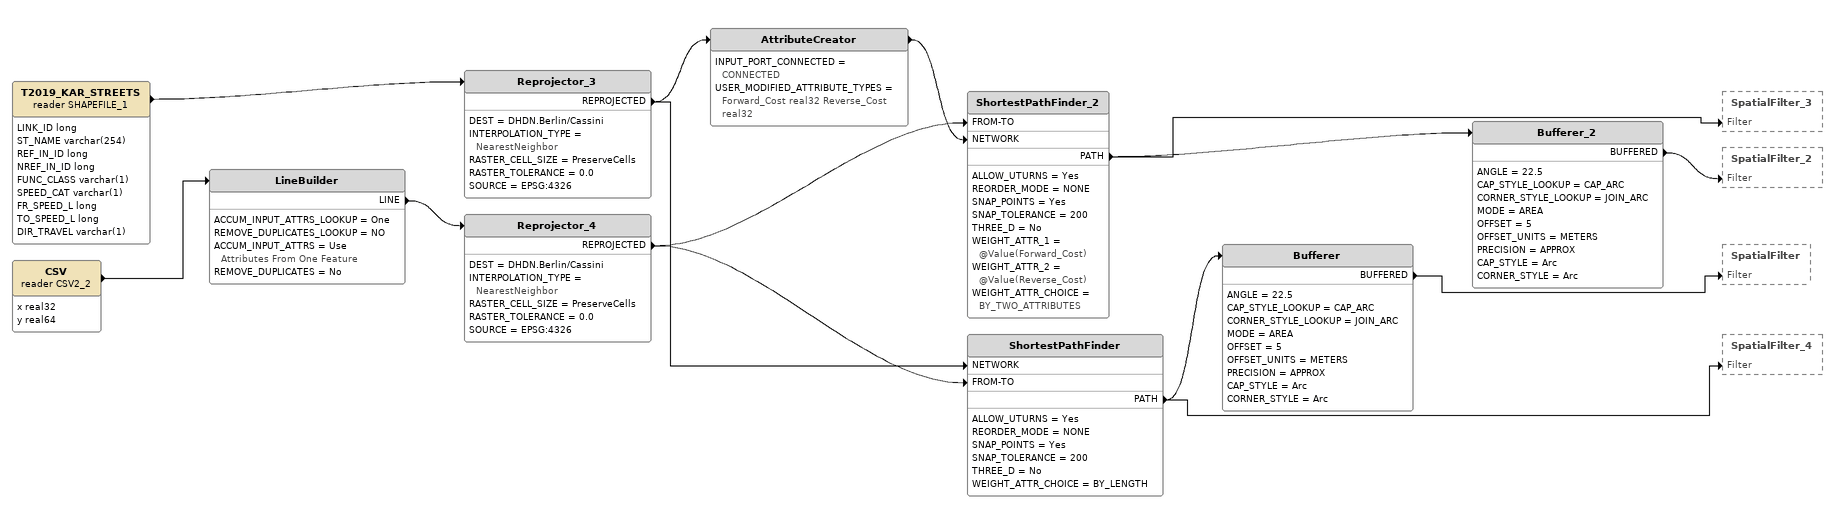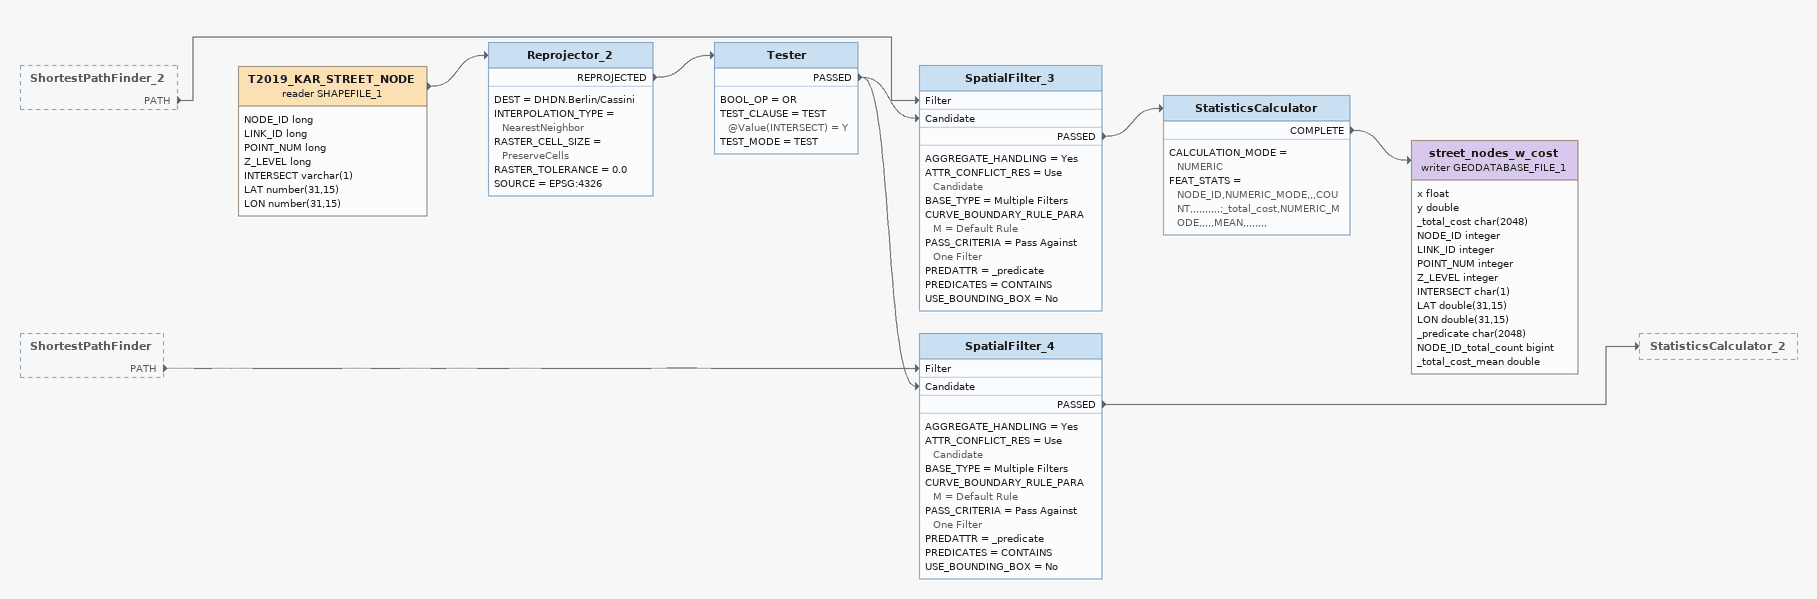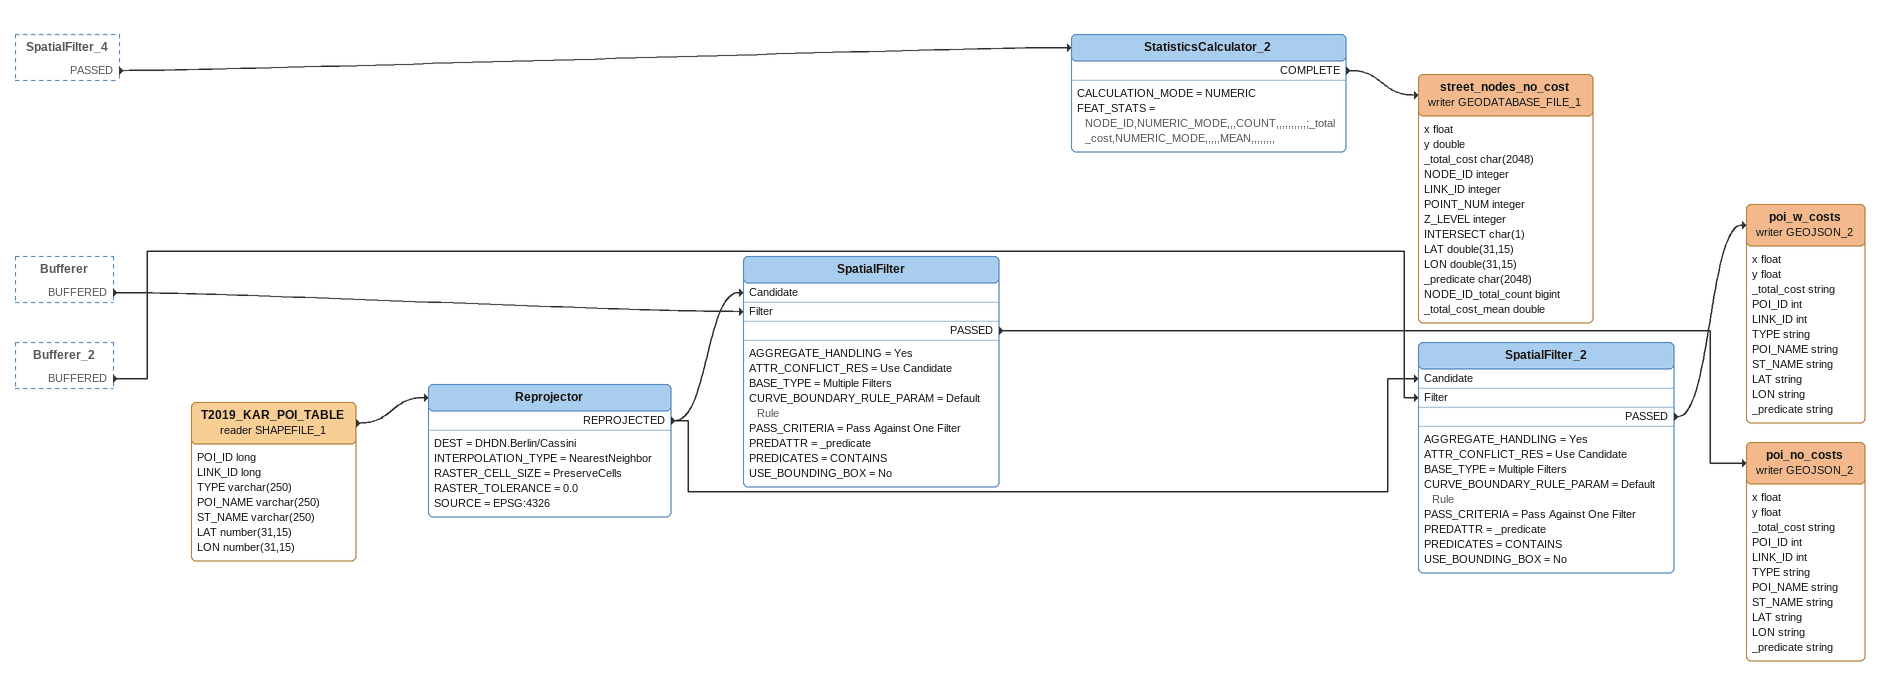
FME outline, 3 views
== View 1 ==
T2019_KAR_STREETS (reader SHAPEFILE_1)
    attributes: LINK_ID long, ST_NAME varchar(254), REF_IN_ID long, NREF_IN_ID long, FUNC_CLASS varchar(1), SPEED_CAT varchar(1), FR_SPEED_L long, TO_SPEED_L long, DIR_TRAVEL varchar(1)
    -> Reprojector_3
Reprojector_3
    DEST = DHDN.Berlin/Cassini
    INTERPOLATION_TYPE = NearestNeighbor
    RASTER_CELL_SIZE = PreserveCells
    RASTER_TOLERANCE = 0.0
    SOURCE = EPSG:4326
    REPROJECTED -> ShortestPathFinder [NETWORK]
    REPROJECTED -> AttributeCreator
AttributeCreator
    INPUT_PORT_CONNECTED = CONNECTED
    USER_MODIFIED_ATTRIBUTE_TYPES = Forward_Cost real32 Reverse_Cost real32
    -> ShortestPathFinder_2 [NETWORK]
CSV (reader CSV2_2)
    attributes: x real32, y real64
    -> LineBuilder
LineBuilder
    ACCUM_INPUT_ATTRS_LOOKUP = One
    REMOVE_DUPLICATES_LOOKUP = NO
    ACCUM_INPUT_ATTRS = Use Attributes From One Feature
    REMOVE_DUPLICATES = No
    LINE -> Reprojector_4
Reprojector_4
    DEST = DHDN.Berlin/Cassini
    INTERPOLATION_TYPE = NearestNeighbor
    RASTER_CELL_SIZE = PreserveCells
    RASTER_TOLERANCE = 0.0
    SOURCE = EPSG:4326
    REPROJECTED -> ShortestPathFinder [FROM-TO]
    REPROJECTED -> ShortestPathFinder_2 [FROM-TO]
ShortestPathFinder_2
    ALLOW_UTURNS = Yes
    REORDER_MODE = NONE
    SNAP_POINTS = Yes
    SNAP_TOLERANCE = 200
    THREE_D = No
    WEIGHT_ATTR_1 = @Value(Forward_Cost)
    WEIGHT_ATTR_2 = @Value(Reverse_Cost)
    WEIGHT_ATTR_CHOICE = BY_TWO_ATTRIBUTES
    PATH -> Bufferer_2
    PATH -> SpatialFilter_3 [Filter]
Bufferer_2
    ANGLE = 22.5
    CAP_STYLE_LOOKUP = CAP_ARC
    CORNER_STYLE_LOOKUP = JOIN_ARC
    MODE = AREA
    OFFSET = 5
    OFFSET_UNITS = METERS
    PRECISION = APPROX
    CAP_STYLE = Arc
    CORNER_STYLE = Arc
    BUFFERED -> SpatialFilter_2 [Filter]
ShortestPathFinder
    ALLOW_UTURNS = Yes
    REORDER_MODE = NONE
    SNAP_POINTS = Yes
    SNAP_TOLERANCE = 200
    THREE_D = No
    WEIGHT_ATTR_CHOICE = BY_LENGTH
    PATH -> Bufferer
    PATH -> SpatialFilter_4 [Filter]
Bufferer
    ANGLE = 22.5
    CAP_STYLE_LOOKUP = CAP_ARC
    CORNER_STYLE_LOOKUP = JOIN_ARC
    MODE = AREA
    OFFSET = 5
    OFFSET_UNITS = METERS
    PRECISION = APPROX
    CAP_STYLE = Arc
    CORNER_STYLE = Arc
    BUFFERED -> SpatialFilter [Filter]

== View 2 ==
ShortestPathFinder_2 [outside]
    PATH -> SpatialFilter_3 [Filter]
ShortestPathFinder [outside]
    PATH -> SpatialFilter_4 [Filter]
T2019_KAR_STREET_NODE (reader SHAPEFILE_1)
    attributes: NODE_ID long, LINK_ID long, POINT_NUM long, Z_LEVEL long, INTERSECT varchar(1), LAT number(31,15), LON number(31,15)
    -> Reprojector_2
Reprojector_2
    DEST = DHDN.Berlin/Cassini
    INTERPOLATION_TYPE = NearestNeighbor
    RASTER_CELL_SIZE = PreserveCells
    RASTER_TOLERANCE = 0.0
    SOURCE = EPSG:4326
    REPROJECTED -> Tester
Tester
    BOOL_OP = OR
    TEST_CLAUSE = TEST @Value(INTERSECT) = Y
    TEST_MODE = TEST
    PASSED -> SpatialFilter_3 [Candidate]
    PASSED -> SpatialFilter_4 [Candidate]
SpatialFilter_3
    AGGREGATE_HANDLING = Yes
    ATTR_CONFLICT_RES = Use Candidate
    BASE_TYPE = Multiple Filters
    CURVE_BOUNDARY_RULE_PARAM = Default Rule
    PASS_CRITERIA = Pass Against One Filter
    PREDATTR = _predicate
    PREDICATES = CONTAINS
    USE_BOUNDING_BOX = No
    PASSED -> StatisticsCalculator
StatisticsCalculator
    CALCULATION_MODE = NUMERIC
    FEAT_STATS = NODE_ID,NUMERIC_MODE,,,COUNT,,,,,,,,,,;_total_cost,NUMERIC_MODE,,,,,MEAN,,,,,,,,
    COMPLETE -> street_nodes_w_cost (writer GEODATABASE_FILE_1)
street_nodes_w_cost (writer GEODATABASE_FILE_1)
    attributes: x float, y double, _total_cost char(2048), NODE_ID integer, LINK_ID integer, POINT_NUM integer, Z_LEVEL integer, INTERSECT char(1), LAT double(31,15), LON double(31,15), _predicate char(2048), NODE_ID_total_count bigint, _total_cost_mean double
SpatialFilter_4
    AGGREGATE_HANDLING = Yes
    ATTR_CONFLICT_RES = Use Candidate
    BASE_TYPE = Multiple Filters
    CURVE_BOUNDARY_RULE_PARAM = Default Rule
    PASS_CRITERIA = Pass Against One Filter
    PREDATTR = _predicate
    PREDICATES = CONTAINS
    USE_BOUNDING_BOX = No
    PASSED -> StatisticsCalculator_2

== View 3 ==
SpatialFilter_4 [outside]
    PASSED -> StatisticsCalculator_2
Bufferer [outside]
    BUFFERED -> SpatialFilter [Filter]
Bufferer_2 [outside]
    BUFFERED -> SpatialFilter_2 [Filter]
StatisticsCalculator_2
    CALCULATION_MODE = NUMERIC
    FEAT_STATS = NODE_ID,NUMERIC_MODE,,,COUNT,,,,,,,,,,;_total_cost,NUMERIC_MODE,,,,,MEAN,,,,,,,,
    COMPLETE -> street_nodes_no_cost (writer GEODATABASE_FILE_1)
street_nodes_no_cost (writer GEODATABASE_FILE_1)
    attributes: x float, y double, _total_cost char(2048), NODE_ID integer, LINK_ID integer, POINT_NUM integer, Z_LEVEL integer, INTERSECT char(1), LAT double(31,15), LON double(31,15), _predicate char(2048), NODE_ID_total_count bigint, _total_cost_mean double
T2019_KAR_POI_TABLE (reader SHAPEFILE_1)
    attributes: POI_ID long, LINK_ID long, TYPE varchar(250), POI_NAME varchar(250), ST_NAME varchar(250), LAT number(31,15), LON number(31,15)
    -> Reprojector
Reprojector
    DEST = DHDN.Berlin/Cassini
    INTERPOLATION_TYPE = NearestNeighbor
    RASTER_CELL_SIZE = PreserveCells
    RASTER_TOLERANCE = 0.0
    SOURCE = EPSG:4326
    REPROJECTED -> SpatialFilter [Candidate]
    REPROJECTED -> SpatialFilter_2 [Candidate]
SpatialFilter_2
    AGGREGATE_HANDLING = Yes
    ATTR_CONFLICT_RES = Use Candidate
    BASE_TYPE = Multiple Filters
    CURVE_BOUNDARY_RULE_PARAM = Default Rule
    PASS_CRITERIA = Pass Against One Filter
    PREDATTR = _predicate
    PREDICATES = CONTAINS
    USE_BOUNDING_BOX = No
    PASSED -> poi_w_costs (writer GEOJSON_2)
poi_w_costs (writer GEOJSON_2)
    attributes: x float, y float, _total_cost string, POI_ID int, LINK_ID int, TYPE string, POI_NAME string, ST_NAME string, LAT string, LON string, _predicate string
SpatialFilter
    AGGREGATE_HANDLING = Yes
    ATTR_CONFLICT_RES = Use Candidate
    BASE_TYPE = Multiple Filters
    CURVE_BOUNDARY_RULE_PARAM = Default Rule
    PASS_CRITERIA = Pass Against One Filter
    PREDATTR = _predicate
    PREDICATES = CONTAINS
    USE_BOUNDING_BOX = No
    PASSED -> poi_no_costs (writer GEOJSON_2)
poi_no_costs (writer GEOJSON_2)
    attributes: x float, y float, _total_cost string, POI_ID int, LINK_ID int, TYPE string, POI_NAME string, ST_NAME string, LAT string, LON string, _predicate string
